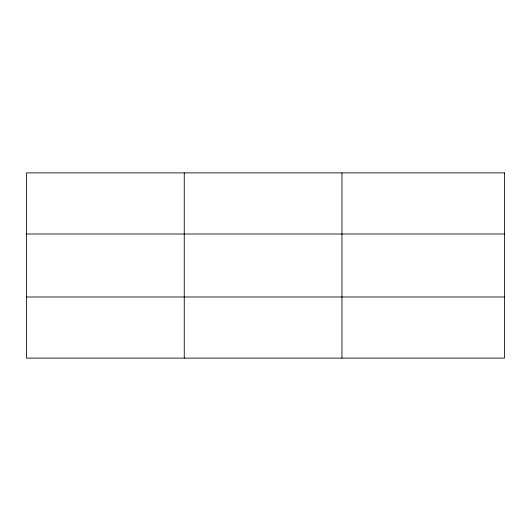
<?xml version="1.0" encoding="UTF-8"?>
<svg xmlns="http://www.w3.org/2000/svg" width="531" height="531" viewBox="0 0 531 531"><rect width="100%" height="100%" fill="white"/><g stroke="black" fill="none" stroke-linecap="round" stroke-linejoin="round"><path stroke-width="0.8" d="M184.257 358.113L184.257 172.887M341.964 358.113L341.964 172.887M26.55 234.012L504.45 234.012M26.55 296.988L504.45 296.988M504.45 172.887L504.45 358.113L26.55 358.113L26.55 172.887L504.45 172.887"/></g></svg>
